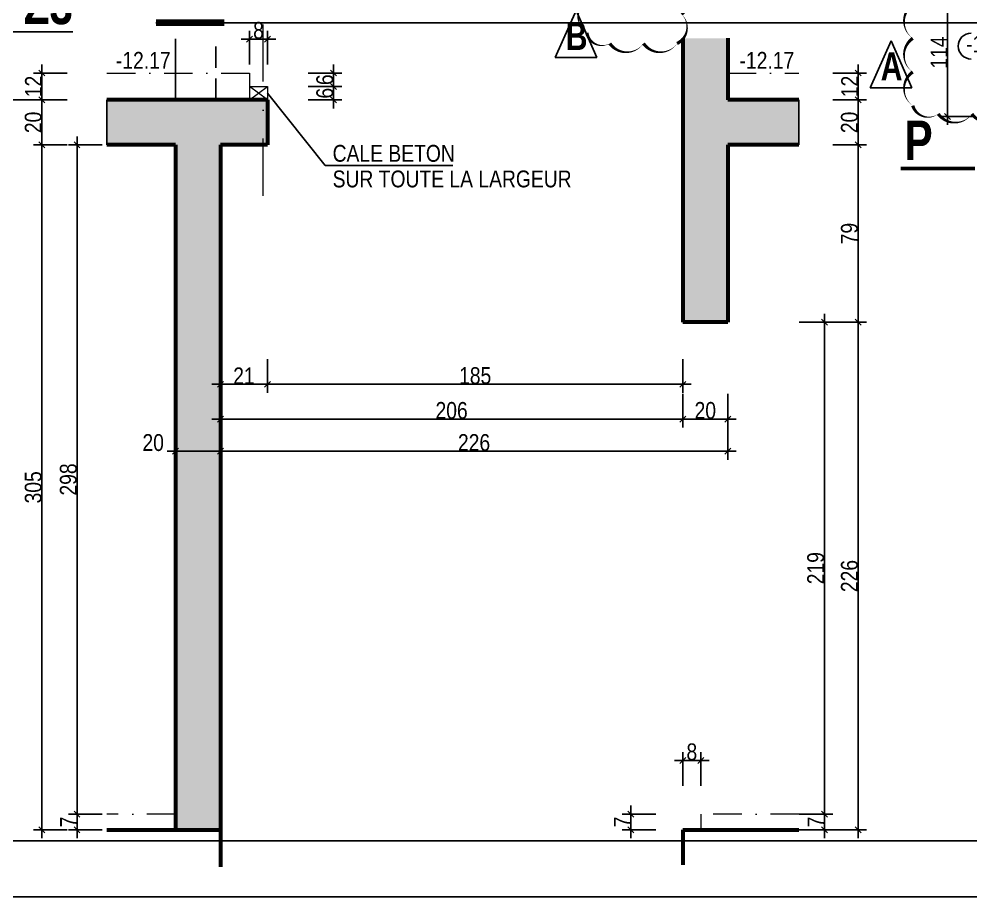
# Model space of a CAD drawing. Header units: millimetres. Extents: x 0 to 23921, y -3644 to 563.
# Drawn here: x 20020 to 20868, y -3644 to -2862 of the extents above; entities that cross this region are included whole.
import ezdxf
from ezdxf.enums import TextEntityAlignment as Align

# ---------------------------------------------------------------- set-up
doc = ezdxf.new("R2010")
doc.units = ezdxf.units.MM
doc.linetypes.add('CACHEX2', pattern=[19.05, 12.7, -6.35])
doc.linetypes.add('TIRETPTX2', pattern=[50.8, 25.4, -12.7, 0, -12.7])
for name, color, linetype in [('01-Cad  2', 1, 'Continuous'), ('01_cote_gen', 4, 'Continuous'), ('01_linteaux', 2, 'Continuous'), ('01_poch_BN', 9, 'Continuous'), ('01_resv', 32, 'Continuous'), ('01_texte', 230, 'Continuous'), ('AA_COTES', 2, 'Continuous')]:
    doc.layers.add(name, color=color, linetype=linetype)
doc.layers.add('01_murs_coup', color=5, linetype='Continuous', lineweight=60)
doc.layers.add('01_tram_axes', color=2, linetype='TIRETPTX2', lineweight=9)
doc.styles.add('ARIAL NA', font='ARIALN.TTF')
doc.styles.add('impact', font='impact.ttf')
doc.styles.add('STYLE2', font='ARIALN.TTF')
doc.dimstyles.new('JB25', dxfattribs={"dimscale": 0.1, "dimtxt": 150, "dimasz": 15, "dimexe": 0.1, "dimexo": 0.1, "dimgap": 0.09, "dimtad": 1, "dimdec": 1, "dimlfac": 0.5, "dimdsep": 46, "dimtxsty": 'STYLE2', "dimblk1": 'BOND_G', "dimblk2": 'BOND_D', "dimsah": 1, "dimcen": 1.5, "dimdle": 0.01, "dimse1": 1, "dimse2": 1, "dimclrd": 4, "dimclre": 2, "dimclrt": 6, "dimazin": 2, "dimtfac": 2.333333, "dimtdec": 1, "dimtix": 1, "dimtmove": 2, "dimatfit": 3, "dimldrblk": 'BOND_G', "dimfxl": 1, "dimtolj": 1, "dimtzin": 0, "dimarcsym": 0})
doc.dimstyles.new('JB50', dxfattribs={"dimscale": 0.1, "dimtxt": 150, "dimasz": 15, "dimexe": 0.1, "dimexo": 0.1, "dimgap": 0.09, "dimtad": 1, "dimdec": 1, "dimdsep": 46, "dimtxsty": 'STYLE2', "dimblk1": 'BOND_G', "dimblk2": 'BOND_D', "dimsah": 1, "dimcen": 1.5, "dimdle": 0.01, "dimse1": 1, "dimse2": 1, "dimclrd": 4, "dimclre": 2, "dimclrt": 6, "dimazin": 2, "dimtfac": 2.333333, "dimtdec": 1, "dimtix": 1, "dimtmove": 2, "dimatfit": 3, "dimldrblk": 'BOND_G', "dimfxl": 1, "dimtolj": 1, "dimtzin": 0, "dimarcsym": 0})

# ---------------------------------------------------------------- blocks, each defined once
blk = doc.blocks.new('BOND_G')
at = {"layer": 'AA_COTES', "color": 0}
for p, q in [((0, -5), (0, 15)), ((5, 0), (-5, 0)), ((1.77, 1.77), (-1.77, -1.77))]:
    blk.add_line(p, q, dxfattribs=at)
blk = doc.blocks.new('BOND_D')
at = {"layer": 'AA_COTES', "color": 0}
for p, q in [((5, 0), (-5, 0)), ((-1.77, -1.77), (1.77, 1.77)), ((0, 5), (0, -15))]:
    blk.add_line(p, q, dxfattribs=at)
blk = doc.blocks.new('*D2707')
at = {"layer": '01_cote_gen', "color": 4, "lineweight": -2, "transparency": 16777216}
blk.add_line((20847.51, -2947.33), (20847.51, -2836.33), dxfattribs=at)
at = {"layer": 'Defpoints', "color": 0, "transparency": 16777216}
for p in [(20847.51, -2834.83), (21014.28, -2834.83), (21014.28, -2948.83)]:
    blk.add_point(p, dxfattribs=at)
at = {"layer": '01_cote_gen', "color": 4, "lineweight": -2, "transparency": 16777216, "xscale": 1.5, "yscale": 1.5, "zscale": 1.5}
for name, p, rotation in [('BOND_D', (20847.51, -2834.83), 90), ('BOND_G', (20847.51, -2948.83), 270)]:
    blk.add_blockref(name, p, dxfattribs=dict(at, rotation=rotation))
at = {"layer": '01_cote_gen', "color": 6, "transparency": 16777216, "insert": (20839.97, -2891.83), "char_height": 15, "attachment_point": 5, "rotation": 90, "style": 'STYLE2'}
blk.add_mtext('\\A1;114', dxfattribs=at)
blk = doc.blocks.new('*D2967')
at = {"layer": '01_resv', "color": 4, "lineweight": -2, "transparency": 16777216}
blk.add_line((20650.24, -3218.34), (20613.24, -3218.34), dxfattribs=at)
at = {"layer": 'Defpoints', "color": 0, "transparency": 16777216}
for p in [(20611.74, -3156.84), (20651.74, -3156.84), (20611.74, -3218.34)]:
    blk.add_point(p, dxfattribs=at)
at = {"layer": '01_resv', "color": 4, "lineweight": -2, "transparency": 16777216, "xscale": 1.5, "yscale": 1.5, "zscale": 1.5, "rotation": 180}
blk.add_blockref('BOND_D', (20611.74, -3218.34), dxfattribs=at)
at = {"layer": '01_resv', "color": 4, "lineweight": -2, "transparency": 16777216, "xscale": 1.5, "yscale": 1.5, "zscale": 1.5}
blk.add_blockref('BOND_G', (20651.74, -3218.34), dxfattribs=at)
at = {"layer": '01_resv', "color": 6, "transparency": 16777216, "insert": (20631.74, -3210.67), "char_height": 15, "attachment_point": 5, "style": 'STYLE2'}
blk.add_mtext('\\A1;20', dxfattribs=at)
blk = doc.blocks.new('*D2968')
at = {"layer": '01_resv', "color": 4, "lineweight": -2, "transparency": 16777216}
blk.add_line((20610.24, -3218.34), (20201.24, -3218.34), dxfattribs=at)
at = {"layer": 'Defpoints', "color": 0, "transparency": 16777216}
for p in [(20611.74, -3156.84), (20199.74, -3176.48), (20199.74, -3218.34)]:
    blk.add_point(p, dxfattribs=at)
at = {"layer": '01_resv', "color": 4, "lineweight": -2, "transparency": 16777216, "xscale": 1.5, "yscale": 1.5, "zscale": 1.5, "rotation": 180}
blk.add_blockref('BOND_D', (20199.74, -3218.34), dxfattribs=at)
at = {"layer": '01_resv', "color": 4, "lineweight": -2, "transparency": 16777216, "xscale": 1.5, "yscale": 1.5, "zscale": 1.5}
blk.add_blockref('BOND_G', (20611.74, -3218.34), dxfattribs=at)
at = {"layer": '01_resv', "color": 6, "transparency": 16777216, "insert": (20405.74, -3210.67), "char_height": 15, "attachment_point": 5, "style": 'STYLE2'}
blk.add_mtext('\\A1;206', dxfattribs=at)
blk = doc.blocks.new('*D2969')
at = {"layer": '01_resv', "color": 4, "lineweight": -2, "transparency": 16777216}
blk.add_line((20650.24, -3246.93), (20201.24, -3246.93), dxfattribs=at)
at = {"layer": 'Defpoints', "color": 0, "transparency": 16777216}
for p in [(20651.74, -3225.84), (20199.74, -3246.93), (20199.74, -3273.47)]:
    blk.add_point(p, dxfattribs=at)
at = {"layer": '01_resv', "color": 4, "lineweight": -2, "transparency": 16777216, "xscale": 1.5, "yscale": 1.5, "zscale": 1.5, "rotation": 180}
blk.add_blockref('BOND_D', (20199.74, -3246.93), dxfattribs=at)
at = {"layer": '01_resv', "color": 4, "lineweight": -2, "transparency": 16777216, "xscale": 1.5, "yscale": 1.5, "zscale": 1.5}
blk.add_blockref('BOND_G', (20651.74, -3246.93), dxfattribs=at)
at = {"layer": '01_resv', "color": 6, "transparency": 16777216, "insert": (20425.74, -3239.26), "char_height": 15, "attachment_point": 5, "style": 'STYLE2'}
blk.add_mtext('\\A1;226', dxfattribs=at)
blk = doc.blocks.new('*D2970')
at = {"layer": '01_resv', "color": 4, "lineweight": -2, "transparency": 16777216}
blk.add_line((20198.24, -3246.93), (20161.24, -3246.93), dxfattribs=at)
at = {"layer": 'Defpoints', "color": 0, "transparency": 16777216}
for p in [(20159.74, -3225.84), (20199.74, -3225.84), (20159.74, -3246.93)]:
    blk.add_point(p, dxfattribs=at)
at = {"layer": '01_resv', "color": 4, "lineweight": -2, "transparency": 16777216, "xscale": 1.5, "yscale": 1.5, "zscale": 1.5, "rotation": 180}
blk.add_blockref('BOND_D', (20159.74, -3246.93), dxfattribs=at)
at = {"layer": '01_resv', "color": 4, "lineweight": -2, "transparency": 16777216, "xscale": 1.5, "yscale": 1.5, "zscale": 1.5}
blk.add_blockref('BOND_G', (20199.74, -3246.93), dxfattribs=at)
at = {"layer": '01_resv', "color": 6, "transparency": 16777216, "insert": (20139.89, -3239.26), "char_height": 15, "attachment_point": 5, "style": 'STYLE2'}
blk.add_mtext('\\A1;20', dxfattribs=at)
blk = doc.blocks.new('*D3027')
at = {"layer": '01_cote_gen', "color": 4, "lineweight": -2, "transparency": 16777216}
blk.add_line((20613.24, -3522.37), (20626.24, -3522.37), dxfattribs=at)
at = {"layer": 'Defpoints', "color": 0, "transparency": 16777216}
for p in [(20627.74, -3522.37), (20627.74, -3570.04), (20611.74, -3584.04)]:
    blk.add_point(p, dxfattribs=at)
at = {"layer": '01_cote_gen', "color": 4, "lineweight": -2, "transparency": 16777216, "xscale": 1.5, "yscale": 1.5, "zscale": 1.5, "rotation": 180}
blk.add_blockref('BOND_G', (20611.74, -3522.37), dxfattribs=at)
at = {"layer": '01_cote_gen', "color": 4, "lineweight": -2, "transparency": 16777216, "xscale": 1.5, "yscale": 1.5, "zscale": 1.5}
blk.add_blockref('BOND_D', (20627.74, -3522.37), dxfattribs=at)
at = {"layer": '01_cote_gen', "color": 6, "transparency": 16777216, "insert": (20619.74, -3514.71), "char_height": 15, "attachment_point": 5, "style": 'STYLE2'}
blk.add_mtext('\\A1;8', dxfattribs=at)
blk = doc.blocks.new('*D3028')
at = {"layer": '01_cote_gen', "color": 4, "lineweight": -2, "transparency": 16777216}
blk.add_line((20565.31, -3582.54), (20565.31, -3571.54), dxfattribs=at)
at = {"layer": 'Defpoints', "color": 0, "transparency": 16777216}
for p in [(20565.31, -3570.04), (20627.74, -3570.04), (20627.74, -3584.04)]:
    blk.add_point(p, dxfattribs=at)
at = {"layer": '01_cote_gen', "color": 4, "lineweight": -2, "transparency": 16777216, "xscale": 1.5, "yscale": 1.5, "zscale": 1.5}
for name, p, rotation in [('BOND_D', (20565.31, -3570.04), 90), ('BOND_G', (20565.31, -3584.04), 270)]:
    blk.add_blockref(name, p, dxfattribs=dict(at, rotation=rotation))
at = {"layer": '01_cote_gen', "color": 6, "transparency": 16777216, "insert": (20557.81, -3577.04), "char_height": 15, "attachment_point": 5, "rotation": 90, "style": 'STYLE2'}
blk.add_mtext('\\A1;7', dxfattribs=at)
blk = doc.blocks.new('*D3029')
at = {"layer": '01_cote_gen', "color": 4, "lineweight": -2, "transparency": 16777216}
blk.add_line((20737.8, -3133.54), (20737.8, -3568.54), dxfattribs=at)
at = {"layer": 'Defpoints', "color": 0, "transparency": 16777216}
for p in [(20651.74, -3132.04), (20698.53, -3570.04), (20737.8, -3570.04)]:
    blk.add_point(p, dxfattribs=at)
at = {"layer": '01_cote_gen', "color": 4, "lineweight": -2, "transparency": 16777216, "xscale": 1.5, "yscale": 1.5, "zscale": 1.5}
for name, p, rotation in [('BOND_G', (20737.8, -3132.04), 90), ('BOND_D', (20737.8, -3570.04), 270)]:
    blk.add_blockref(name, p, dxfattribs=dict(at, rotation=rotation))
at = {"layer": '01_cote_gen', "color": 6, "transparency": 16777216, "insert": (20730.13, -3351.04), "char_height": 15, "attachment_point": 5, "rotation": 90, "style": 'STYLE2'}
blk.add_mtext('\\A1;219', dxfattribs=at)
blk = doc.blocks.new('*D3030')
at = {"layer": '01_cote_gen', "color": 4, "lineweight": -2, "transparency": 16777216}
blk.add_line((20737.8, -3571.54), (20737.8, -3582.54), dxfattribs=at)
at = {"layer": 'Defpoints', "color": 0, "transparency": 16777216}
for p in [(20700.84, -3570.04), (20700.84, -3584.04), (20737.8, -3584.04)]:
    blk.add_point(p, dxfattribs=at)
at = {"layer": '01_cote_gen', "color": 4, "lineweight": -2, "transparency": 16777216, "xscale": 1.5, "yscale": 1.5, "zscale": 1.5}
for name, p, rotation in [('BOND_G', (20737.8, -3570.04), 90), ('BOND_D', (20737.8, -3584.04), 270)]:
    blk.add_blockref(name, p, dxfattribs=dict(at, rotation=rotation))
at = {"layer": '01_cote_gen', "color": 6, "transparency": 16777216, "insert": (20730.29, -3577.04), "char_height": 15, "attachment_point": 5, "rotation": 90, "style": 'STYLE2'}
blk.add_mtext('\\A1;7', dxfattribs=at)
blk = doc.blocks.new('*D2974')
at = {"layer": '01_cote_gen', "color": 4, "lineweight": -2, "transparency": 16777216}
blk.add_line((20767.83, -3133.54), (20767.83, -3582.54), dxfattribs=at)
at = {"layer": 'Defpoints', "color": 0, "transparency": 16777216}
for p in [(20715.3, -3132.04), (20745.3, -3584.04), (20767.83, -3584.04)]:
    blk.add_point(p, dxfattribs=at)
at = {"layer": '01_cote_gen', "color": 4, "lineweight": -2, "transparency": 16777216, "xscale": 1.5, "yscale": 1.5, "zscale": 1.5}
for name, p, rotation in [('BOND_G', (20767.83, -3132.04), 90), ('BOND_D', (20767.83, -3584.04), 270)]:
    blk.add_blockref(name, p, dxfattribs=dict(at, rotation=rotation))
at = {"layer": '01_cote_gen', "color": 6, "transparency": 16777216, "insert": (20760.17, -3358.04), "char_height": 15, "attachment_point": 5, "rotation": 90, "style": 'STYLE2'}
blk.add_mtext('\\A1;226', dxfattribs=at)
blk = doc.blocks.new('*D3031')
at = {"layer": '01_cote_gen', "color": 4, "lineweight": -2, "transparency": 16777216}
blk.add_line((20767.83, -2975.54), (20767.83, -3130.54), dxfattribs=at)
at = {"layer": 'Defpoints', "color": 0, "transparency": 16777216}
for p in [(20683.44, -2974.04), (20651.74, -3132.04), (20767.83, -3132.04)]:
    blk.add_point(p, dxfattribs=at)
at = {"layer": '01_cote_gen', "color": 4, "lineweight": -2, "transparency": 16777216, "xscale": 1.5, "yscale": 1.5, "zscale": 1.5}
for name, p, rotation in [('BOND_G', (20767.83, -2974.04), 90), ('BOND_D', (20767.83, -3132.04), 270)]:
    blk.add_blockref(name, p, dxfattribs=dict(at, rotation=rotation))
at = {"layer": '01_cote_gen', "color": 6, "transparency": 16777216, "insert": (20760.17, -3053.04), "char_height": 15, "attachment_point": 5, "rotation": 90, "style": 'STYLE2'}
blk.add_mtext('\\A1;79', dxfattribs=at)
blk = doc.blocks.new('*D3032')
at = {"layer": '01_cote_gen', "color": 4, "lineweight": -2, "transparency": 16777216}
blk.add_line((20767.83, -2935.54), (20767.83, -2972.54), dxfattribs=at)
at = {"layer": 'Defpoints', "color": 0, "transparency": 16777216}
for p in [(20683.44, -2934.04), (20683.44, -2974.04), (20767.83, -2974.04)]:
    blk.add_point(p, dxfattribs=at)
at = {"layer": '01_cote_gen', "color": 4, "lineweight": -2, "transparency": 16777216, "xscale": 1.5, "yscale": 1.5, "zscale": 1.5}
for name, p, rotation in [('BOND_G', (20767.83, -2934.04), 90), ('BOND_D', (20767.83, -2974.04), 270)]:
    blk.add_blockref(name, p, dxfattribs=dict(at, rotation=rotation))
at = {"layer": '01_cote_gen', "color": 6, "transparency": 16777216, "insert": (20760.17, -2954.04), "char_height": 15, "attachment_point": 5, "rotation": 90, "style": 'STYLE2'}
blk.add_mtext('\\A1;20', dxfattribs=at)
blk = doc.blocks.new('*D3033')
at = {"layer": '01_cote_gen', "color": 4, "lineweight": -2, "transparency": 16777216}
blk.add_line((20767.83, -2911.54), (20767.83, -2932.54), dxfattribs=at)
at = {"layer": 'Defpoints', "color": 0, "transparency": 16777216}
for p in [(20683.44, -2910.04), (20683.44, -2934.04), (20767.83, -2934.04)]:
    blk.add_point(p, dxfattribs=at)
at = {"layer": '01_cote_gen', "color": 4, "lineweight": -2, "transparency": 16777216, "xscale": 1.5, "yscale": 1.5, "zscale": 1.5}
for name, p, rotation in [('BOND_G', (20767.83, -2910.04), 90), ('BOND_D', (20767.83, -2934.04), 270)]:
    blk.add_blockref(name, p, dxfattribs=dict(at, rotation=rotation))
at = {"layer": '01_cote_gen', "color": 6, "transparency": 16777216, "insert": (20760.29, -2922.04), "char_height": 15, "attachment_point": 5, "rotation": 90, "style": 'STYLE2'}
blk.add_mtext('\\A1;12', dxfattribs=at)
blk = doc.blocks.new('*D3018')
at = {"layer": '01_cote_gen', "color": 4, "lineweight": -2, "transparency": 16777216}
blk.add_line((20072.04, -3582.54), (20072.04, -3571.54), dxfattribs=at)
at = {"layer": 'Defpoints', "color": 0, "transparency": 16777216}
for p in [(20072.04, -3570.04), (20098.68, -3570.04), (20098.68, -3584.04)]:
    blk.add_point(p, dxfattribs=at)
at = {"layer": '01_cote_gen', "color": 4, "lineweight": -2, "transparency": 16777216, "xscale": 1.5, "yscale": 1.5, "zscale": 1.5}
for name, p, rotation in [('BOND_D', (20072.04, -3570.04), 90), ('BOND_G', (20072.04, -3584.04), 270)]:
    blk.add_blockref(name, p, dxfattribs=dict(at, rotation=rotation))
at = {"layer": '01_cote_gen', "color": 6, "transparency": 16777216, "insert": (20064.53, -3577.04), "char_height": 15, "attachment_point": 5, "rotation": 90, "style": 'STYLE2'}
blk.add_mtext('\\A1;7', dxfattribs=at)
blk = doc.blocks.new('*D3019')
at = {"layer": '01_cote_gen', "color": 4, "lineweight": -2, "transparency": 16777216}
blk.add_line((20072.04, -3568.54), (20072.04, -2975.54), dxfattribs=at)
at = {"layer": 'Defpoints', "color": 0, "transparency": 16777216}
for p in [(20072.04, -2974.04), (20129.21, -2974.04), (20129.21, -3570.04)]:
    blk.add_point(p, dxfattribs=at)
at = {"layer": '01_cote_gen', "color": 4, "lineweight": -2, "transparency": 16777216, "xscale": 1.5, "yscale": 1.5, "zscale": 1.5}
for name, p, rotation in [('BOND_D', (20072.04, -2974.04), 90), ('BOND_G', (20072.04, -3570.04), 270)]:
    blk.add_blockref(name, p, dxfattribs=dict(at, rotation=rotation))
at = {"layer": '01_cote_gen', "color": 6, "transparency": 16777216, "insert": (20064.37, -3272.04), "char_height": 15, "attachment_point": 5, "rotation": 90, "style": 'STYLE2'}
blk.add_mtext('\\A1;298', dxfattribs=at)
blk = doc.blocks.new('*D3020')
at = {"layer": '01_cote_gen', "color": 4, "lineweight": -2, "transparency": 16777216}
blk.add_line((20040.77, -3582.54), (20040.77, -2975.54), dxfattribs=at)
at = {"layer": 'Defpoints', "color": 0, "transparency": 16777216}
for p in [(20040.77, -2974.04), (20129.21, -2974.04), (20098.68, -3584.04)]:
    blk.add_point(p, dxfattribs=at)
at = {"layer": '01_cote_gen', "color": 4, "lineweight": -2, "transparency": 16777216, "xscale": 1.5, "yscale": 1.5, "zscale": 1.5}
for name, p, rotation in [('BOND_D', (20040.77, -2974.04), 90), ('BOND_G', (20040.77, -3584.04), 270)]:
    blk.add_blockref(name, p, dxfattribs=dict(at, rotation=rotation))
at = {"layer": '01_cote_gen', "color": 6, "transparency": 16777216, "insert": (20033.1, -3279.04), "char_height": 15, "attachment_point": 5, "rotation": 90, "style": 'STYLE2'}
blk.add_mtext('\\A1;305', dxfattribs=at)
blk = doc.blocks.new('*D3021')
at = {"layer": '01_cote_gen', "color": 4, "lineweight": -2, "transparency": 16777216}
blk.add_line((20040.77, -2972.54), (20040.77, -2935.54), dxfattribs=at)
at = {"layer": 'Defpoints', "color": 0, "transparency": 16777216}
for p in [(20040.77, -2934.04), (20129.21, -2934.04), (20129.21, -2974.04)]:
    blk.add_point(p, dxfattribs=at)
at = {"layer": '01_cote_gen', "color": 4, "lineweight": -2, "transparency": 16777216, "xscale": 1.5, "yscale": 1.5, "zscale": 1.5}
for name, p, rotation in [('BOND_D', (20040.77, -2934.04), 90), ('BOND_G', (20040.77, -2974.04), 270)]:
    blk.add_blockref(name, p, dxfattribs=dict(at, rotation=rotation))
at = {"layer": '01_cote_gen', "color": 6, "transparency": 16777216, "insert": (20033.1, -2954.04), "char_height": 15, "attachment_point": 5, "rotation": 90, "style": 'STYLE2'}
blk.add_mtext('\\A1;20', dxfattribs=at)
blk = doc.blocks.new('*D3022')
at = {"layer": '01_cote_gen', "color": 4, "lineweight": -2, "transparency": 16777216}
blk.add_line((20040.77, -2932.54), (20040.77, -2911.54), dxfattribs=at)
at = {"layer": 'Defpoints', "color": 0, "transparency": 16777216}
for p in [(20040.77, -2910.04), (20129.37, -2910.04), (20159.74, -2934.04)]:
    blk.add_point(p, dxfattribs=at)
at = {"layer": '01_cote_gen', "color": 4, "lineweight": -2, "transparency": 16777216, "xscale": 1.5, "yscale": 1.5, "zscale": 1.5}
for name, p, rotation in [('BOND_D', (20040.77, -2910.04), 90), ('BOND_G', (20040.77, -2934.04), 270)]:
    blk.add_blockref(name, p, dxfattribs=dict(at, rotation=rotation))
at = {"layer": '01_cote_gen', "color": 6, "transparency": 16777216, "insert": (20033.23, -2922.04), "char_height": 15, "attachment_point": 5, "rotation": 90, "style": 'STYLE2'}
blk.add_mtext('\\A1;12', dxfattribs=at)
blk = doc.blocks.new('*D3023')
at = {"layer": '01_cote_gen', "color": 4, "lineweight": -2, "transparency": 16777216}
blk.add_line((20610.24, -3187.29), (20243.24, -3187.29), dxfattribs=at)
at = {"layer": 'Defpoints', "color": 0, "transparency": 16777216}
for p in [(20241.74, -2974.04), (20611.74, -3132.04), (20241.74, -3187.29)]:
    blk.add_point(p, dxfattribs=at)
at = {"layer": '01_cote_gen', "color": 4, "lineweight": -2, "transparency": 16777216, "xscale": 1.5, "yscale": 1.5, "zscale": 1.5, "rotation": 180}
blk.add_blockref('BOND_D', (20241.74, -3187.29), dxfattribs=at)
at = {"layer": '01_cote_gen', "color": 4, "lineweight": -2, "transparency": 16777216, "xscale": 1.5, "yscale": 1.5, "zscale": 1.5}
blk.add_blockref('BOND_G', (20611.74, -3187.29), dxfattribs=at)
at = {"layer": '01_cote_gen', "color": 6, "transparency": 16777216, "insert": (20426.74, -3179.62), "char_height": 15, "attachment_point": 5, "style": 'STYLE2'}
blk.add_mtext('\\A1;185', dxfattribs=at)
blk = doc.blocks.new('*D3024')
at = {"layer": '01_cote_gen', "color": 4, "lineweight": -2, "transparency": 16777216}
blk.add_line((20240.24, -3187.29), (20201.24, -3187.29), dxfattribs=at)
at = {"layer": 'Defpoints', "color": 0, "transparency": 16777216}
for p in [(20241.74, -2974.04), (20199.74, -2989.89), (20199.74, -3187.29)]:
    blk.add_point(p, dxfattribs=at)
at = {"layer": '01_cote_gen', "color": 4, "lineweight": -2, "transparency": 16777216, "xscale": 1.5, "yscale": 1.5, "zscale": 1.5, "rotation": 180}
blk.add_blockref('BOND_D', (20199.74, -3187.29), dxfattribs=at)
at = {"layer": '01_cote_gen', "color": 4, "lineweight": -2, "transparency": 16777216, "xscale": 1.5, "yscale": 1.5, "zscale": 1.5}
blk.add_blockref('BOND_G', (20241.74, -3187.29), dxfattribs=at)
at = {"layer": '01_cote_gen', "color": 6, "transparency": 16777216, "insert": (20220.74, -3179.75), "char_height": 15, "attachment_point": 5, "style": 'STYLE2'}
blk.add_mtext('\\A1;21', dxfattribs=at)
blk = doc.blocks.new('*D3025')
at = {"layer": '01_cote_gen', "color": 4, "lineweight": -2, "transparency": 16777216}
blk.add_line((20300.49, -2911.54), (20300.49, -2920.54), dxfattribs=at)
at = {"layer": 'Defpoints', "color": 0, "transparency": 16777216}
for p in [(20225.74, -2910.04), (20233.74, -2922.04), (20300.49, -2922.04)]:
    blk.add_point(p, dxfattribs=at)
at = {"layer": '01_cote_gen', "color": 4, "lineweight": -2, "transparency": 16777216, "xscale": 1.5, "yscale": 1.5, "zscale": 1.5}
for name, p, rotation in [('BOND_G', (20300.49, -2910.04), 90), ('BOND_D', (20300.49, -2922.04), 270)]:
    blk.add_blockref(name, p, dxfattribs=dict(at, rotation=rotation))
at = {"layer": '01_cote_gen', "color": 6, "transparency": 16777216, "insert": (20292.82, -2916.04), "char_height": 15, "attachment_point": 5, "rotation": 90, "style": 'STYLE2'}
blk.add_mtext('\\A1;6', dxfattribs=at)
blk = doc.blocks.new('*D3026')
at = {"layer": '01_cote_gen', "color": 4, "lineweight": -2, "transparency": 16777216}
blk.add_line((20300.49, -2923.54), (20300.49, -2932.54), dxfattribs=at)
at = {"layer": 'Defpoints', "color": 0, "transparency": 16777216}
for p in [(20241.74, -2922.04), (20241.74, -2934.04), (20300.49, -2934.04)]:
    blk.add_point(p, dxfattribs=at)
at = {"layer": '01_cote_gen', "color": 4, "lineweight": -2, "transparency": 16777216, "xscale": 1.5, "yscale": 1.5, "zscale": 1.5}
for name, p, rotation in [('BOND_G', (20300.49, -2922.04), 90), ('BOND_D', (20300.49, -2934.04), 270)]:
    blk.add_blockref(name, p, dxfattribs=dict(at, rotation=rotation))
at = {"layer": '01_cote_gen', "color": 6, "transparency": 16777216, "insert": (20292.82, -2928.04), "char_height": 15, "attachment_point": 5, "rotation": 90, "style": 'STYLE2'}
blk.add_mtext('\\A1;6', dxfattribs=at)
blk = doc.blocks.new('*D3017')
at = {"layer": '01_cote_gen', "color": 4, "lineweight": -2, "transparency": 16777216}
blk.add_line((20227.24, -2879.87), (20240.24, -2879.87), dxfattribs=at)
at = {"layer": 'Defpoints', "color": 0, "transparency": 16777216}
for p in [(20241.74, -2879.87), (20225.74, -2910.04), (20241.74, -2922.04)]:
    blk.add_point(p, dxfattribs=at)
at = {"layer": '01_cote_gen', "color": 4, "lineweight": -2, "transparency": 16777216, "xscale": 1.5, "yscale": 1.5, "zscale": 1.5, "rotation": 180}
blk.add_blockref('BOND_G', (20225.74, -2879.87), dxfattribs=at)
at = {"layer": '01_cote_gen', "color": 4, "lineweight": -2, "transparency": 16777216, "xscale": 1.5, "yscale": 1.5, "zscale": 1.5}
blk.add_blockref('BOND_D', (20241.74, -2879.87), dxfattribs=at)
at = {"layer": '01_cote_gen', "color": 6, "transparency": 16777216, "insert": (20233.74, -2872.2), "char_height": 15, "attachment_point": 5, "style": 'STYLE2'}
blk.add_mtext('\\A1;8', dxfattribs=at)

msp = doc.modelspace()

# ---------------------------------------------------------------- hatches: boundary and pattern name
at = {"layer": '01_poch_BN'}
h = msp.add_hatch(color=256, dxfattribs=at)
h.dxf.hatch_style = 1
h.paths.add_polyline_path([(20715.14, -2934.04), (20651.74, -2934.04), (20651.74, -2879.16), (20611.74, -2879.16), (20611.74, -3132.04), (20651.74, -3132.04), (20651.74, -2974.04), (20715.14, -2974.04)])
h = msp.add_hatch(color=256, dxfattribs=at)
h.dxf.hatch_style = 1
h.paths.add_polyline_path([(20241.74, -2934.04), (20098.68, -2934.04), (20098.68, -2974.04), (20159.74, -2974.04), (20159.74, -3584.04), (20199.74, -3584.04), (20199.74, -2974.04), (20241.74, -2974.04)])

# ---------------------------------------------------------------- linework, layer by layer
at = {"layer": '01-Cad  2'}
for p, q in [((21860.7, -3593.85), (13870.7, -3593.85)), ((21910.7, -3643.85), (13870.7, -3643.85))]:
    msp.add_line(p, q, dxfattribs=at)
at = {"layer": '01_linteaux'}
msp.add_line((20159.74, -2934.04), (20159.74, -2879.6), dxfattribs=at)
at = {"layer": '01_linteaux', "linetype": 'CACHEX2', "ltscale": 1.5}
msp.add_line((20195.74, -2934.04), (20195.74, -2879.56), dxfattribs=at)
at = {"layer": '01_murs_coup'}
for p, q in [((20611.74, -2879.16), (20611.74, -3132.04)), ((20651.74, -2879.13), (20651.74, -2934.04)), ((20241.74, -2934.04), (20098.68, -2934.04)), ((20241.74, -2934.04), (20241.74, -2974.04)), ((20715.14, -2934.04), (20651.74, -2934.04)), ((20159.74, -2974.04), (20098.68, -2974.04)), ((20159.74, -2974.04), (20159.74, -3584.04)), ((20199.74, -2974.04), (20199.74, -3616.94)), ((20241.74, -2974.04), (20199.74, -2974.04)), ((20715.14, -2974.04), (20651.74, -2974.04)), ((20651.74, -2974.04), (20651.74, -3132.04)), ((20651.74, -3132.04), (20611.74, -3132.04)), ((20098.68, -3584.04), (20199.74, -3584.04)), ((20611.74, -3584.04), (20715.14, -3584.04)), ((20611.74, -3584.04), (20611.74, -3615.34))]:
    msp.add_line(p, q, dxfattribs=at)
at = {"layer": '01_poch_BN'}
for p, q in [((20098.68, -2934.04), (20098.68, -2974.04)), ((20715.14, -2934.04), (20715.14, -2974.04))]:
    msp.add_line(p, q, dxfattribs=at)
at = {"layer": '01_texte'}
for p, q in [((20516.62, -2854.51), (20498.09, -2896.26)), ((20516.62, -2854.51), (20535.14, -2896.26)), ((20928.28, -2865.3), (20142.28, -2865.3)), ((20797.18, -2881.46), (20778.65, -2923.22)), ((20797.18, -2881.46), (20815.7, -2923.22)), ((20498.09, -2896.26), (20535.14, -2896.26)), ((20778.65, -2923.22), (20815.7, -2923.22)), ((20033.27, -2934.04), (19966.45, -2934.04)), ((20241.74, -2928.04), (20292.97, -2992.31)), ((20292.97, -2992.31), (20406.73, -2992.31))]:
    msp.add_line(p, q, dxfattribs=at)
for points in [[(20816.54, -2785.66, 0, 3, -0.520567), (20846.54, -2785.66, 0, 3, -0.520567), (20876.54, -2785.66, 0, 3, -0.520567), (20906.54, -2785.66, 0, 3, -0.520567), (20936.54, -2785.66, 0, 3, -0.520567), (20966.54, -2785.66, 0, 3, -0.520567), (20996.54, -2785.66, 0, 3, -0.520567), (21002.49, -2809.71, 0, 3, -0.520567), (21002.49, -2839.71, 0, 3, -0.520567), (21002.49, -2869.71, 0, 3, -0.520567), (21002.49, -2899.71, 0, 3, -0.520567), (21002.49, -2929.71, 0, 3, -0.520567), (20989.23, -2946.45, 0, 3, -0.520567), (20959.23, -2946.45, 0, 3, -0.520567), (20929.23, -2946.45, 0, 3, -0.520567), (20899.23, -2946.45, 0, 3, -0.520567), (20869.23, -2946.45, 0, 3, -0.520567), (20839.23, -2946.45, 0, 3, -0.520567), (20816.54, -2939.14, 0, 3, -0.520567), (20816.54, -2909.14, 0, 3, -0.520567), (20816.54, -2879.14, 0, 3, -0.520567), (20816.54, -2849.14, 0, 3, -0.520567), (20816.54, -2819.14, 0, 3, -0.520567)], [(20526.18, -2821.87, 0, 3, -0.520567), (20556.18, -2821.87, 0, 3, -0.520567), (20586.18, -2821.87, 0, 3, -0.520567), (20610.48, -2827.57, 0, 3, -0.520567), (20610.48, -2857.57, 0, 3, -0.520567), (20606.65, -2883.73, 0, 3, -0.520567), (20576.65, -2883.73, 0, 3, -0.520567), (20546.65, -2883.73, 0, 3, -0.520567), (20526.18, -2874.19, 0, 3, -0.520567), (20526.18, -2844.19, 0, 3, -0.520567)]]:
    msp.add_lwpolyline(points, format="xyseb", close=True, dxfattribs=at)
for points, const_width in [([(20142.28, -2865.3), (20203.34, -2865.3)], 6), ([(20872.02, -2995.1), (20805.66, -2995.1)], 3)]:
    msp.add_lwpolyline(points, dxfattribs=dict(at, const_width=const_width))
msp.add_arc((20868.5, -2886.08), 11.49, 90, 270, dxfattribs=at)
at = {"layer": '01_tram_axes', "color": 253, "ltscale": 2}
msp.add_line((20237.88, -3019.3), (20237.88, 439.75), dxfattribs=at)
at = {"layer": '01_tram_axes'}
for p, q in [((20098.68, -2910.04), (20225.74, -2910.04)), ((20225.74, -2910.04), (20225.74, -2922.04)), ((20651.74, -2910.04), (20715.14, -2910.04)), ((20225.74, -2922.04), (20241.74, -2922.04)), ((20225.74, -2922.04), (20225.74, -2934.04)), ((20225.74, -2934.04), (20241.74, -2922.04)), ((20241.74, -2934.04), (20225.74, -2922.04)), ((20241.74, -2922.04), (20241.74, -2934.04)), ((20159.74, -3570.04), (20098.68, -3570.04)), ((20715.14, -3570.04), (20627.74, -3570.04)), ((20627.74, -3570.04), (20627.74, -3584.04))]:
    msp.add_line(p, q, dxfattribs=at)

# ---------------------------------------------------------------- texts
at = {"layer": '01_texte'}
for s, height, style, p in [('%%UCOUPE Z3', 35, 'impact', (19974.56, -2876.98)), ('B', 25, 'impact', (20517.11, -2897.07)), ('-12.19', 15, 'ARIAL NA', (20888.41, -2896.13)), ('A', 25, 'impact', (20797.67, -2924.03))]:
    msp.add_text(s, height=height, dxfattribs=dict(at, style=style)).set_placement(p, align=Align.BOTTOM_CENTER)
at = {"layer": '01_texte', "style": 'ARIAL NA'}
for s, p in [('-12.17', (20106.69, -2906.28)), ('-12.17', (20662.24, -2906.28)), ('CALE BETON', (20299.75, -2989.08)), ('SUR TOUTE LA LARGEUR', (20299.75, -3011.89))]:
    msp.add_text(s, height=15, dxfattribs=at).set_placement(p)
at = {"layer": '01_texte', "style": 'impact'}
msp.add_text('P', height=35, rotation=0, dxfattribs=at).set_placement((20821.74, -2997.96), align=Align.BOTTOM_CENTER)

# ---------------------------------------------------------------- dimensions: what is measured, and where the dimension line sits
at = {"layer": '01_cote_gen'}
for base, p1, p2, dimstyle, picture, middle in [((20847.51, -2834.83), (21014.28, -2948.83), (21014.28, -2834.83), 'JB50', '*D2707', (20839.97, -2891.83)), ((20040.77, -2910.04), (20159.74, -2934.04), (20129.37, -2910.04), 'JB25', '*D3022', (20033.23, -2922.04)), ((20300.49, -2922.04), (20225.74, -2910.04), (20233.74, -2922.04), 'JB25', '*D3025', (20292.82, -2916.04)), ((20767.83, -2934.04), (20683.44, -2910.04), (20683.44, -2934.04), 'JB25', '*D3033', (20760.29, -2922.04)), ((20300.49, -2934.04), (20241.74, -2922.04), (20241.74, -2934.04), 'JB25', '*D3026', (20292.82, -2928.04)), ((20040.77, -2934.04), (20129.21, -2974.04), (20129.21, -2934.04), 'JB25', '*D3021', (20033.1, -2954.04)), ((20767.83, -2974.04), (20683.44, -2934.04), (20683.44, -2974.04), 'JB25', '*D3032', (20760.17, -2954.04)), ((20040.77, -2974.04), (20098.68, -3584.04), (20129.21, -2974.04), 'JB25', '*D3020', (20033.1, -3279.04)), ((20072.04, -2974.04), (20129.21, -3570.04), (20129.21, -2974.04), 'JB25', '*D3019', (20064.37, -3272.04)), ((20767.83, -3132.04), (20683.44, -2974.04), (20651.74, -3132.04), 'JB25', '*D3031', (20760.17, -3053.04)), ((20737.8, -3570.04), (20651.74, -3132.04), (20698.53, -3570.04), 'JB25', '*D3029', (20730.13, -3351.04)), ((20767.83, -3584.04), (20715.3, -3132.04), (20745.3, -3584.04), 'JB25', '*D2974', (20760.17, -3358.04)), ((20072.04, -3570.04), (20098.68, -3584.04), (20098.68, -3570.04), 'JB25', '*D3018', (20064.53, -3577.04)), ((20565.31, -3570.04), (20627.74, -3584.04), (20627.74, -3570.04), 'JB25', '*D3028', (20557.81, -3577.04)), ((20737.8, -3584.04), (20700.84, -3570.04), (20700.84, -3584.04), 'JB25', '*D3030', (20730.29, -3577.04))]:
    dim = msp.add_linear_dim(base=base, p1=p1, p2=p2, angle=90, dimstyle=dimstyle, dxfattribs=at)
    dim.commit()
    dim.dimension.update_dxf_attribs({"geometry": picture, "text_midpoint": middle})
for base, p1, p2, picture, middle in [((20241.74, -2879.87), (20225.74, -2910.04), (20241.74, -2922.04), '*D3017', (20233.74, -2872.2)), ((20199.74, -3187.29), (20241.74, -2974.04), (20199.74, -2989.89), '*D3024', (20220.74, -3179.75)), ((20241.74, -3187.29), (20611.74, -3132.04), (20241.74, -2974.04), '*D3023', (20426.74, -3179.62)), ((20627.74, -3522.37), (20611.74, -3584.04), (20627.74, -3570.04), '*D3027', (20619.74, -3514.71))]:
    dim = msp.add_linear_dim(base=base, p1=p1, p2=p2, dimstyle='JB25', dxfattribs=at)
    dim.commit()
    dim.dimension.update_dxf_attribs({"geometry": picture, "text_midpoint": middle})
at = {"layer": '01_resv'}
for base, p1, p2, picture, middle in [((20199.74, -3218.34), (20611.74, -3156.84), (20199.74, -3176.48), '*D2968', (20405.74, -3210.67)), ((20611.74, -3218.34), (20651.74, -3156.84), (20611.74, -3156.84), '*D2967', (20631.74, -3210.67)), ((20199.74, -3246.93), (20651.74, -3225.84), (20199.74, -3273.47), '*D2969', (20425.74, -3239.26))]:
    dim = msp.add_linear_dim(base=base, p1=p1, p2=p2, dimstyle='JB25', dxfattribs=at)
    dim.commit()
    dim.dimension.update_dxf_attribs({"geometry": picture, "text_midpoint": middle})
dim = msp.add_linear_dim(base=(20159.74, -3246.93), p1=(20199.74, -3225.84), p2=(20159.74, -3225.84), dimstyle='JB25', dxfattribs=at)
dim.commit()
dim.dimension.update_dxf_attribs({"geometry": '*D2970', "text_midpoint": (20139.89, -3239.26), "dimtype": 160})

doc.saveas('drawing.dxf')
